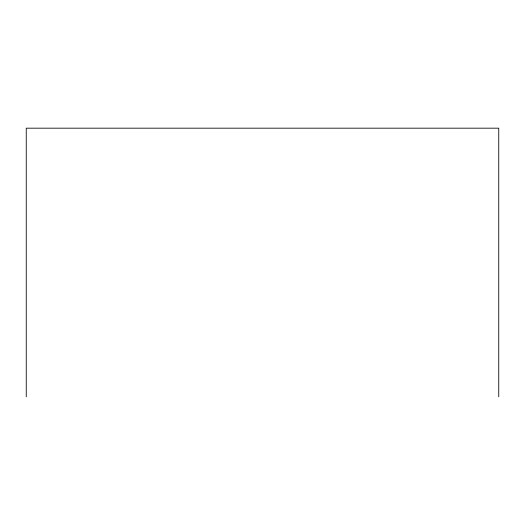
<?xml version="1.0" encoding="UTF-8"?>
<svg xmlns="http://www.w3.org/2000/svg" width="525" height="525" viewBox="0 0 525 525"><rect width="100%" height="100%" fill="white"/><g stroke="black" fill="none" stroke-linecap="round" stroke-linejoin="round"><path stroke-width="0.79" d="M498.75 396.821L498.75 128.179L26.25 128.179L26.25 396.821"/></g></svg>
